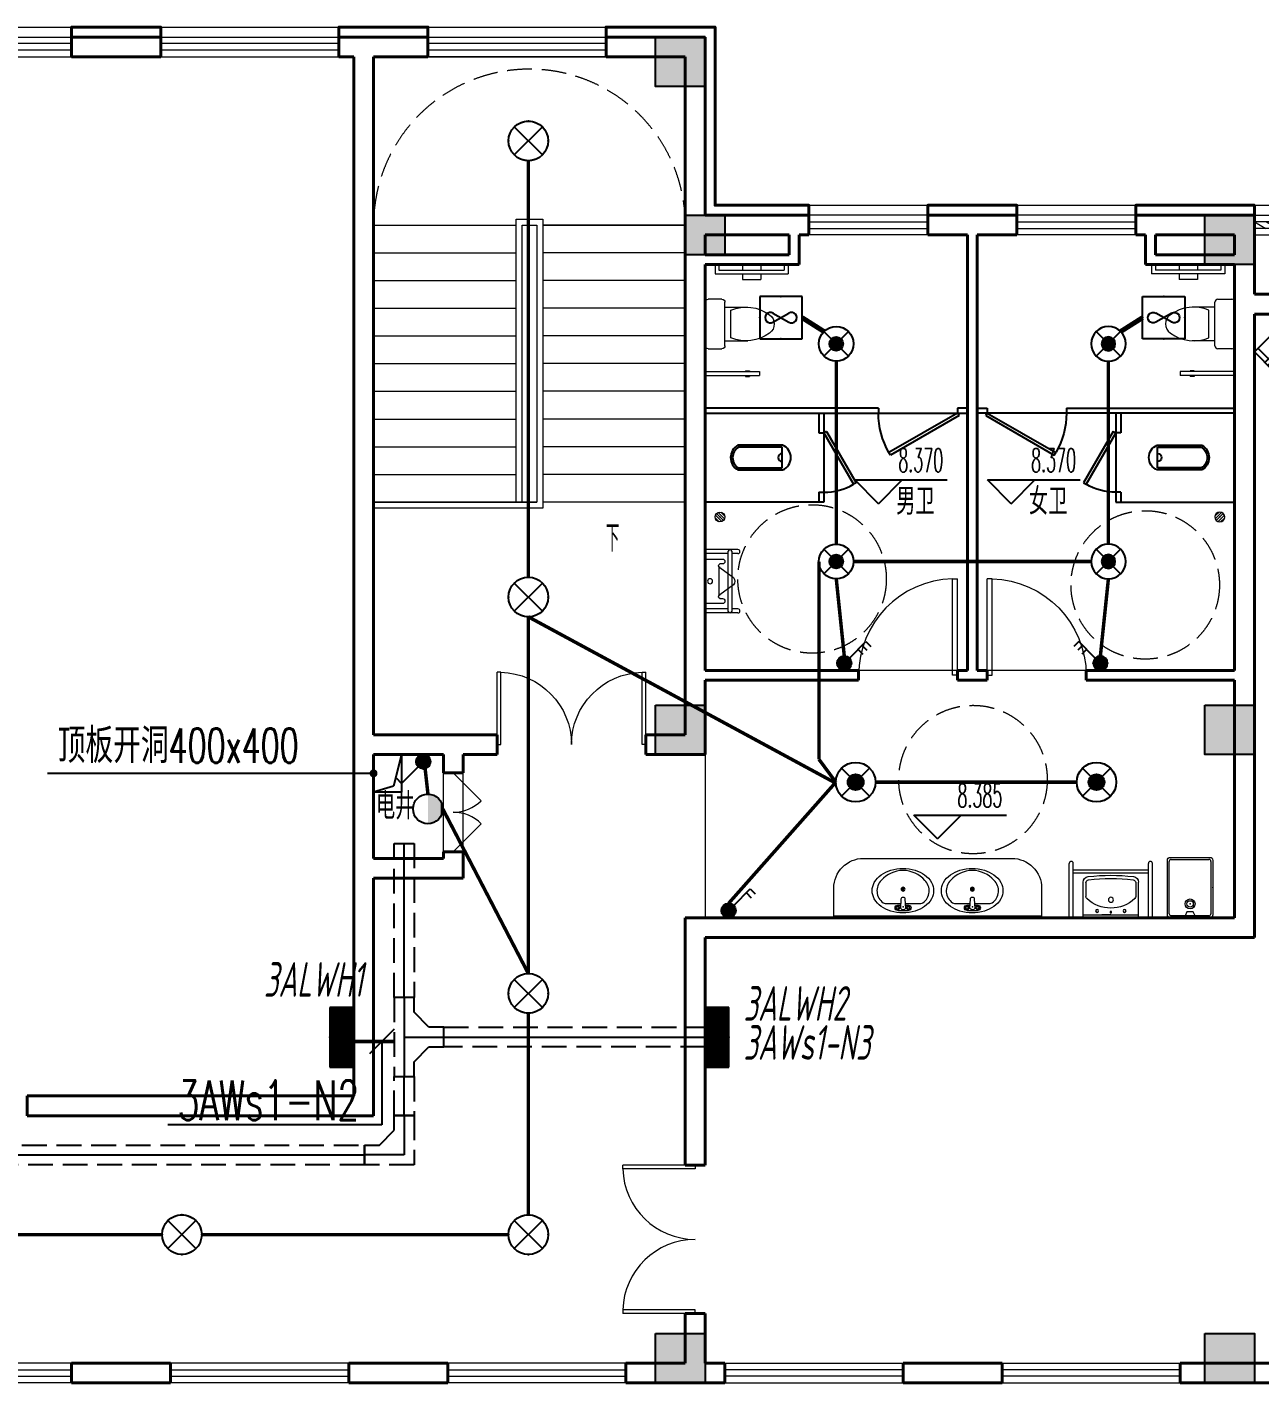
# Model space of a CAD drawing. Extents: x 491024 to 1725648, y 860327 to 1705161.
# Drawn here: x 681681 to 694136, y 1018656 to 1032356 of the extents above; entities that cross this region are included whole.
import ezdxf
from ezdxf.enums import TextEntityAlignment as Align

# ---------------------------------------------------------------- set-up
doc = ezdxf.new("R2010")
doc.units = 0
doc.header["$LTSCALE"] = 1000
doc.header["$MEASUREMENT"] = 0
doc.linetypes.add('__DASH', pattern=[0.35, 0.25, -0.1])
doc.linetypes.add('DASH', pattern=[0.35, 0.25, -0.1])
for name, color, linetype in [('A-AC', 8, 'Continuous'), ('CABLETRAY_DOTE', 5, 'Continuous'), ('CABLETRAY_FIRE', 1, 'DASH'), ('DIM-照明', 3, 'Continuous'), ('DIM_ELEV', 8, 'Continuous'), ('DIM_SYMB', 8, 'Continuous'), ('EQUIP-动力', 3, 'Continuous'), ('EQUIP-照明', 3, 'Continuous'), ('EQUIP-箱柜', 3, 'Continuous'), ('PUB_TEXT', 8, 'Continuous'), ('S-COLU-HATCH', 8, 'Continuous'), ('S-COLU-LINE1', 8, 'Continuous'), ('TEL_TEXT', 7, 'Continuous'), ('WIRE-照明', 2, 'Continuous'), ('洁具', 8, 'Continuous')]:
    doc.layers.add(name, color=color, linetype=linetype)
for name, color, linetype, lineweight in [('LVTRY', 8, 'Continuous', 13), ('STAIR', 8, 'Continuous', 18), ('WALL', 8, 'Continuous', 40), ('WINDOW', 8, 'Continuous', 15), ('平面-看线', 8, 'Continuous', 15)]:
    doc.layers.add(name, color=color, linetype=linetype, lineweight=lineweight)
doc.styles.add('_TCH_DIM', font='SIMPLEX.shx', dxfattribs={"width": 0.7, "bigfont": 'GBCBIG.shx'})
doc.styles.add('_TCH_LABEL', font='simhei.ttf')
doc.styles.add('_TEL_DIM', font='SIMPLEX', dxfattribs={"width": 0.8, "height": 3.5, "bigfont": 'HZTXT'})
doc.styles.add('DIM_FONT', font='SIMPLEX.shx', dxfattribs={"width": 0.56})
doc.styles.add('HZTXT', font='gbeitc.shx', dxfattribs={"width": 0.8, "height": 400, "bigfont": 'hztxt.shx'})
doc.styles.get("Standard").update_dxf_attribs({"font": 'gbenor.shx', "bigfont": 'gbcbig.shx'})

# ---------------------------------------------------------------- blocks, each defined once
blk = doc.blocks.new('$lvtry$00000171')
for p, q in [((-74, 11), (-11, 74)), ((-70, -27), (27, 70)), ((-53, -53), (53, 53)), ((-27, -70), (70, 27)), ((11, -74), (74, -11))]:
    blk.add_line(p, q)
blk.add_circle((0, 0), 75)
blk.add_point((0, 0))
blk = doc.blocks.new('A$C752800CC')
at = {"layer": 'LVTRY'}
for p, q in [((380, 0), (820, 0)), ((1082, 0), (1082, -549)), ((1122, 0), (1122, -549)), ((0, -100), (95, -100)), ((95, -100), (95, -840)), ((350, -170), (350, -30)), ((850, -30), (850, -170)), ((0, -140), (55, -140)), ((55, -140), (55, -800)), ((820, -200), (380, -200)), ((430, -200), (430, -430)), ((740, -260), (460, -260)), ((770, -200), (770, -430)), ((0, -377), (55, -377)), ((95, -377), (150, -377)), ((150, -377), (150, -562)), ((1072, -409), (1082, -409)), ((1072, -409), (1072, -449)), ((1122, -409), (1132, -409)), ((1132, -409), (1132, -449)), ((1072, -449), (1082, -449)), ((1122, -449), (1132, -449)), ((0, -562), (55, -562)), ((95, -562), (150, -562)), ((1082, -549), (1122, -549)), ((0, -800), (55, -800)), ((0, -840), (95, -840))]:
    blk.add_line(p, q, dxfattribs=at)
for centre, radius, start, end in [((380, -30), 30, 90, 180), ((820, -30), 30, 0, 90), ((380, -170), 30, 180, 270), ((827, -412), 398, 157.4505, 216.6381), ((373, -412), 398, 323.3619, 22.5495), ((820, -170), 30, 270, 0), ((600, -589), 110, 213.4509, 326.5491)]:
    blk.add_arc(centre, radius, start, end, dxfattribs=at)
at = {"layer": 'LVTRY', "style": 'DIM_FONT', "text_generation_flag": 4, "width": 0.8, "flags": 9}
for tag in ['YSIZE', 'XSIZE']:
    blk.add_attdef(tag, (600, 0), '', height=0.5, rotation=180, dxfattribs=at)
blk = doc.blocks.new('BFBFGBVDVD')
at = {"layer": '洁具', "color": 1}
for p, q in [((1180497, 1092194), (1180597, 1092194)), ((1180597, 1092194), (1180597, 1092144)), ((1181397, 1092194), (1181397, 1092144)), ((1181397, 1092194), (1183147, 1092194)), ((1183147, 1092144), (1180497, 1092144)), ((1180582, 1092118), (1180597, 1092144)), ((1180582, 1092118), (1181275, 1091718)), ((1180597, 1092144), (1181290, 1091744)), ((1181275, 1091718), (1181290, 1091744))]:
    blk.add_line(p, q, dxfattribs=at)
blk.add_arc((1180597, 1092144), 800, 330, 0, dxfattribs=at)
at = {"ltscale": 0.5, "rotation": 270}
blk.add_blockref('A$C752800CC', (1183147, 1093644), dxfattribs=at)
blk = doc.blocks.new('cssd')
at = {"layer": '洁具', "color": 1}
for p, q in [((8184438, -430268), (8184958, -429968)), ((8184453, -430294), (8184973, -429994)), ((8184958, -429968), (8184973, -429994)), ((8184253, -431494), (8184253, -430294)), ((8184253, -430294), (8185153, -430294)), ((8184438, -430268), (8184453, -430294)), ((8184453, -430344), (8184453, -430294)), ((8185053, -430344), (8185053, -430294)), ((8185153, -430294), (8185153, -431494)), ((8184253, -430344), (8184453, -430344)), ((8185053, -430344), (8185153, -430344)), ((8184578, -430710), (8184578, -431162)), ((8184808, -430715), (8184598, -430715)), ((8184598, -430715), (8184598, -431156)), ((8184808, -431156), (8184808, -430715)), ((8184828, -431162), (8184828, -430710)), ((8184253, -431494), (8185153, -431494))]:
    blk.add_line(p, q, dxfattribs=at)
for centre, radius, start, end in [((8184453, -430294), 600, 0, 30), ((8184703, -430762), 135, 22.3551, 157.6449), ((8184703, -430715), 40, 180, 0), ((8184703, -431094), 142, 208.5105, 331.4895), ((8184703, -431094), 122, 210.8078, 329.1922)]:
    blk.add_arc(centre, radius, start, end, dxfattribs=at)
blk = doc.blocks.new('FGFGFNBFNB')
at = {"layer": '洁具', "color": 1}
for p, q in [((1179497, 1092194), (1177797, 1092194)), ((1179497, 1092194), (1179497, 1092144)), ((1180297, 1092194), (1180297, 1092144)), ((1180397, 1092194), (1180297, 1092194)), ((1177797, 1092144), (1180397, 1092144)), ((1180297, 1092144), (1179604, 1091744)), ((1180312, 1092118), (1179619, 1091718)), ((1180312, 1092118), (1180297, 1092144)), ((1179619, 1091718), (1179604, 1091744))]:
    blk.add_line(p, q, dxfattribs=at)
blk.add_arc((1180297, 1092144), 800, 180, 210, dxfattribs=at)
at = {"ltscale": 0.5, "xscale": -1, "rotation": 90}
blk.add_blockref('A$C752800CC', (1177797, 1093644), dxfattribs=at)
blk = doc.blocks.new('小便斗_01')
for p, q in [((175, 225), (0, 225)), ((0, 225), (0, -225)), ((137.5, -150), (137.5, 150)), ((150, 175), (175, 175)), ((287.5, 37.5), (150, 137.5)), ((150, -137.5), (287.5, -37.5)), ((0, -225), (175, -225)), ((175, -175), (150, -175))]:
    blk.add_line(p, q)
blk.add_circle((50, 0), 25)
for centre, radius, start, end in [((156.25, 156.25), 19.76, 108.434949, 251.565051), ((175, 200), 25, 270, 90), ((237.5, 0), 62.5, 323.130102, 36.869898), ((156.25, -156.25), 19.76, 108.434949, 251.565051), ((175, -200), 25, 270, 90)]:
    blk.add_arc(centre, radius, start, end)
blk = doc.blocks.new('A$C58953B22')
at = {"layer": 'LVTRY'}
for p, q in [((-332, 320, 0), (0, 320)), ((-332, 280, 0), (-269, 280, 0)), ((-269, -305, 0), (-269, 305, 0)), ((-234, 305, 0), (-234, -305, 0)), ((-234, 280, 0), (0, 280)), ((-332, -280, 0), (-269, -280, 0)), ((-332, -320, 0), (0, -320)), ((-234, -280, 0), (0, -280))]:
    blk.add_line(p, q, dxfattribs=at)
for centre, radius, start, end in [((-332, 300, 0), 20, 89.9994, 269.9994), ((-252, 302, 0), 17.7, 8.7974, 171.2026), ((-332, -300, 0), 20, 89.9994, 269.9994), ((-252, -302, 0), 17.7, 188.7974, 351.2026)]:
    blk.add_arc(centre, radius, start, end, dxfattribs=at)
at = {"layer": 'LVTRY', "xscale": -1}
blk.add_blockref('小便斗_01', (0, 0), dxfattribs=at)
blk = doc.blocks.new('_LV1')
for p, q in [((-280, 0), (280, 0)), ((-280, 0), (-280, -361)), ((280, 0), (280, -361)), ((-280, -29), (280, -29)), ((0, -29), (-90, -29)), ((-90, -29), (90, -29)), ((-251, -356), (-251, -214)), ((251, -356), (251, -215))]:
    blk.add_line(p, q)
for centre, radius in [((-139, -69), 15), ((0, -57), 8), ((139, -69), 15), ((1, -182), 24.9)]:
    blk.add_circle(centre, radius)
for centre, radius, start, end in [((0, -452), 354, 46.7581, 133.1543), ((-223, -214), 28, 133.1543, 180), ((223, -215), 28, 0, 46.7581), ((-224, -361), 56, 180, 263.481), ((-223, -356), 28, 180, 263.4984), ((0, 1600), 1997, 263.4984, 276.5122), ((223, -356), 28, 276.5122, 0), ((224, -361), 56, 276.519, 0), ((0, 1600), 2029, 263.481, 276.519)]:
    blk.add_arc(centre, radius, start, end)
blk = doc.blocks.new('A$C549C535F')
at = {"layer": 'LVTRY'}
for p, q in [((0, 0), (-550, 0)), ((0, -40), (-550, -40)), ((-485, -800), (-485, -40)), ((-455, -800), (-455, -40)), ((0, -800), (-550, -800)), ((0, -840), (-550, -840))]:
    blk.add_line(p, q, dxfattribs=at)
for centre in [(-550, -20), (-550, -820)]:
    blk.add_arc(centre, 20, 89.9994, 269.9994, dxfattribs=at)
at = {"layer": 'LVTRY', "extrusion": (0, 0, -1), "zscale": -1, "rotation": 90}
blk.add_blockref('_LV1', (0, -420), dxfattribs=at)
blk = doc.blocks.new('QER5Y5WE3')
for p, q in [((236, 408), (404, 419)), ((399, 251), (404, 419)), ((-194, 188), (-1, 388)), ((72, 389), (-156, 153)), ((292, -73), (-90, 296)), ((321, -43), (-61, 326)), ((360, -17), (-29, 359)), ((389, 14), (0, 389)), ((72, 389), (387, 86)), ((326, 383), (236, 408)), ((326, 383), (253, 308)), ((297, 307), (253, 308)), ((299, 264), (297, 307)), ((372, 340), (299, 264)), ((399, 251), (372, 340)), ((194, -188), (-194, 188)), ((387, 86), (159, -151)), ((388, 13), (194, -188))]:
    blk.add_line(p, q)
for centre, start, end in [((36, 352), 46.0154, 136.0154), ((351, 49), 316.0154, 46.0154)]:
    blk.add_arc(centre, 51.3, start, end)
blk = doc.blocks.new('rewerwer')
at = {"layer": 'S-COLU-HATCH'}
h = blk.add_hatch(color=256, dxfattribs=at)
h.dxf.hatch_style = 1
h.paths.add_polyline_path([(1326788, 1151056), (1327288, 1151056), (1327288, 1150556), (1326788, 1150556)])
h = blk.add_hatch(color=256, dxfattribs=at)
h.dxf.hatch_style = 1
h.paths.add_polyline_path([(1327088, 1149256), (1327488, 1149256), (1327488, 1148856), (1327088, 1148856)])
h = blk.add_hatch(color=256, dxfattribs=at)
h.dxf.hatch_style = 1
h.paths.add_polyline_path([(1332338, 1149256), (1332838, 1149256), (1332838, 1148756), (1332338, 1148756)])
h = blk.add_hatch(color=256, dxfattribs=at)
h.dxf.hatch_style = 1
h.paths.add_polyline_path([(1326788, 1144306), (1327288, 1144306), (1327288, 1143806), (1326788, 1143806)])
h = blk.add_hatch(color=256, dxfattribs=at)
h.dxf.hatch_style = 1
h.paths.add_polyline_path([(1326788, 1144306), (1327288, 1144306), (1327288, 1143806), (1326788, 1143806)])
h = blk.add_hatch(color=256, dxfattribs=at)
h.dxf.hatch_style = 1
h.paths.add_polyline_path([(1332338, 1144306), (1332838, 1144306), (1332838, 1143806), (1332338, 1143806)])
h = blk.add_hatch(color=256, dxfattribs=at)
h.dxf.hatch_style = 1
h.paths.add_polyline_path([(1326788, 1137956), (1327288, 1137956), (1327288, 1137456), (1326788, 1137456)])
h = blk.add_hatch(color=256, dxfattribs=at)
h.dxf.hatch_style = 1
h.paths.add_polyline_path([(1332338, 1137956), (1332838, 1137956), (1332838, 1137456), (1332338, 1137456)])
at = {"layer": 'S-COLU-LINE1'}
for points in [[(1326788, 1151056), (1327288, 1151056), (1327288, 1150556), (1326788, 1150556)], [(1327088, 1149256), (1327488, 1149256), (1327488, 1148856), (1327088, 1148856)], [(1332338, 1149256), (1332838, 1149256), (1332838, 1148756), (1332338, 1148756)], [(1326788, 1144306), (1327288, 1144306), (1327288, 1143806), (1326788, 1143806)], [(1326788, 1144306), (1327288, 1144306), (1327288, 1143806), (1326788, 1143806)], [(1332338, 1144306), (1332838, 1144306), (1332838, 1143806), (1332338, 1143806)], [(1326788, 1137956), (1327288, 1137956), (1327288, 1137456), (1326788, 1137456)], [(1332338, 1137956), (1332838, 1137956), (1332838, 1137456), (1332338, 1137456)]]:
    blk.add_lwpolyline(points, close=True, dxfattribs=at)
blk = doc.blocks.new('$DorLib2D$00000116')
at = {"color": 0}
for p, q in [((-0.5, 0), (-0.146, 0.354)), ((0.5, 0), (0.146, 0.354))]:
    blk.add_line(p, q, dxfattribs=at)
for centre, start, end in [((-0.5, 0), 0, 45), ((0.5, 0), 135, 180)]:
    blk.add_arc(centre, 0.5, start, end, dxfattribs=at)
blk = doc.blocks.new('$DorLib2D$00000002')
for p, q in [((-0.5, 0), (-0.5, 0.4875)), ((-0.475, 0.4875), (-0.5, 0.4875)), ((-0.475, 0), (-0.475, 0.4875)), ((0.475, 0), (0.475, 0.4875)), ((0.475, 0.4875), (0.5, 0.4875)), ((0.5, 0), (0.5, 0.4875)), ((-0.5, 0), (-0.475, 0)), ((0.5, 0), (0.475, 0))]:
    blk.add_line(p, q)
at = {"lineweight": 13}
for centre, start, end in [((-0.4875, 0), 0, 88.53072), ((0.4875, 0), 91.46928, 180)]:
    blk.add_arc(centre, 0.4875, start, end, dxfattribs=at)
blk = doc.blocks.new('$WINLIB2D$00000001')
at = {"color": 0}
for points in [[(-0.5, 0.5), (-0.5, -0.5)], [(-0.5, 0.5), (0.5, 0.5)], [(0.5, -0.5), (0.5, 0.5)], [(0.5, 0.1667), (-0.5, 0.1667)], [(0.5, -0.1667), (-0.5, -0.1667)], [(-0.5, -0.5), (0.5, -0.5)]]:
    blk.add_lwpolyline(points, dxfattribs=at)
blk = doc.blocks.new('$DorLib2D$00000001')
for p, q in [((0.45, 0.975), (0.5, 0.975)), ((0.45, 0), (0.45, 0.975)), ((0.5, 0), (0.5, 0.975)), ((0.5, 0), (0.45, 0))]:
    blk.add_line(p, q)
at = {"lineweight": 13}
blk.add_arc((0.475, 0), 0.975, 91.4693, 180, dxfattribs=at)
blk = doc.blocks.new('$WINLIB2D$00000039')
at = {"color": 0}
for points in [[(-0.5, 0.5), (-0.5, -0.5)], [(0.5, 0.5), (-0.5, 0.5)], [(0.5, -0.5), (0.5, 0.5)], [(-0.5, 0.1667), (0.5, 0.1667)], [(-0.3839, -0.1667), (-0.448, 0.1667)], [(-0.3159, -0.1667), (-0.38, 0.1667)], [(-0.2479, -0.1667), (-0.312, 0.1667)], [(-0.1799, -0.1667), (-0.244, 0.1667)], [(-0.1119, -0.1667), (-0.176, 0.1667)], [(-0.0439, -0.1667), (-0.108, 0.1667)], [(0.0241, -0.1667), (-0.04, 0.1667)], [(0.0921, -0.1667), (0.028, 0.1667)], [(0.16, -0.1667), (0.0959, 0.1667)], [(0.228, -0.1667), (0.1639, 0.1667)], [(0.296, -0.1667), (0.2319, 0.1667)], [(0.364, -0.1667), (0.2999, 0.1667)], [(0.432, -0.1667), (0.3679, 0.1667)], [(0.5, -0.1667), (0.4359, 0.1667)], [(-0.4519, -0.1667), (-0.5, 0.0836)], [(-0.5, -0.1667), (0.5, -0.1667)], [(0.5, -0.5), (-0.5, -0.5)]]:
    blk.add_lwpolyline(points, dxfattribs=at)
blk = doc.blocks.new('$lvtry$00000187')
at = {"color": 0}
for p, q in [((-285, -420, 0), (-285, -40, 0)), ((-265, -20, 0), (265, -20, 0)), ((285, -40, 0), (285, -420, 0)), ((285, -180, 0), (245, -198, 0)), ((245, -198, 0), (245, -263, 0)), ((245, -263, 0), (285, -280, 0)), ((265, -440, 0), (-265, -440, 0))]:
    blk.add_line(p, q, dxfattribs=at)
at = {"color": 0, "elevation": 0}
blk.add_lwpolyline([(305, -430, -0.414214), (275, -460), (-275, -460, -0.414214), (-305, -430), (-305, -30, -0.414214), (-275, 0), (275, 0, -0.414214), (305, -30)], format="xyb", close=True, dxfattribs=at)
at = {"color": 0}
for radius in [50, 32.5]:
    blk.add_circle((165, -230, 0), radius, dxfattribs=at)
for centre, start, end in [((-265, -40, 0), 90, 180), ((265, -40, 0), 0, 90), ((-265, -420, 0), 180, 270), ((265, -420, 0), 270, 0)]:
    blk.add_arc(centre, 20, start, end, dxfattribs=at)
for p in [(0, 0, 0), (165, -230, 0)]:
    blk.add_point(p, dxfattribs=at)
blk = doc.blocks.new('$lvtry$00000196')
at = {"color": 0}
for points in [[(219, -385, 0.106486), (289, -308, 0.130324), (310, -225, 0.130324), (289, -143, 0.106486), (219, -66, 0.084172), (123, -18, 0.073176), (0, 0, 0.073176), (-123, -18, 0.084172), (-219, -66, 0.106486), (-289, -143, 0.130324), (-310, -225, 0.130324), (-289, -308, 0.106486), (-219, -385, 0.084172), (-123, -433, 0.073176), (0, -451, 0.073176), (123, -433, 0.084172)], [(-22, -44), (-17, -142, 1), (21, -142), (26, -44, 0.493794)]]:
    blk.add_lwpolyline(points, format="xyb", close=True, dxfattribs=at)
for points in [[(-218, -329, -0.467303), (-199, -103, -0.154885), (-179, -96), (-17, -96, -0.154885)], [(21, -96), (183, -96, -0.154885), (203, -103, -0.467303), (222, -329, -0.210278), (2, -430, -0.210278), (-218, -329, -0.467303)]]:
    blk.add_lwpolyline(points, format="xyb", dxfattribs=at)
for points in [[(-52, -25), (56, -25)], [(-52, -78), (-20, -78)], [(24, -78), (56, -78)]]:
    blk.add_lwpolyline(points, dxfattribs=at)
for centre, radius in [((-52, -52), 19.4), ((-52, -52), 12.6), ((56, -52), 19.4), ((56, -52), 12.6), ((2, -241), 19.7), ((2, -241), 14.7)]:
    blk.add_circle(centre, radius, dxfattribs=at)
for centre, start, end in [((-52, -52), 90, 270), ((56, -52), 270, 90)]:
    blk.add_arc(centre, 26.5, start, end, dxfattribs=at)
for p in [(2, -62), (2, -241)]:
    blk.add_point(p, dxfattribs=at)
blk = doc.blocks.new('ASDFASDFAHHH')
at = {"layer": 'DIM_ELEV', "color": 8}
for p, q in [((1329039, 991923.4), (1328799, 992163.4)), ((1328799, 992163.4), (1329734.3, 992163.4)), ((1329039, 991923.4), (1329279, 992163.4)), ((1330380.3, 991923.4), (1330140.3, 992163.4)), ((1330140.3, 992163.4), (1331075.6, 992163.4)), ((1330380.3, 991923.4), (1330620.3, 992163.4)), ((1329636, 988535.9), (1329396, 988775.9)), ((1329396, 988775.9), (1330331.3, 988775.9)), ((1329636, 988535.9), (1329876, 988775.9))]:
    blk.add_line(p, q, dxfattribs=at)
at = {"layer": 'DIM_SYMB', "color": 8}
blk.add_lwpolyline([(1326337.7, 991799.4, 0, 0, 0), (1326337.7, 995589.4, 0, 0, 0), (1324687.7, 995589.4, 0, 0, 0), (1324687.7, 992319.4, 64, 0, 0), (1324687.7, 992079.4, 0, 0, 0)], format="xyseb", dxfattribs=at)
at = {"layer": 'LVTRY', "color": 8}
blk.add_lwpolyline([(1330687.7, 987739.4), (1328587.7, 987739.4), (1328587.7, 988039.4, -0.4142136), (1328887.7, 988339.4), (1330387.7, 988339.4, -0.4142136), (1330687.7, 988039.4)], format="xyb", close=True, dxfattribs=at)
blk.add_lwpolyline([(1330687.7, 987739.4), (1328587.7, 987739.4), (1328587.7, 987759.4), (1330687.7, 987759.4)], close=True, dxfattribs=at)
at = {"layer": 'STAIR', "color": 8}
for p, q in [((1327087.7, 996439.4), (1323937.7, 996439.4)), ((1323937.7, 996439.4), (1323937.7, 994739.4)), ((1327087.7, 994739.4), (1327087.7, 996439.4)), ((1325377.7, 991939.4), (1325377.7, 994799.4)), ((1325377.7, 994799.4), (1325647.7, 994799.4)), ((1325647.7, 994799.4), (1325647.7, 991879.4)), ((1323937.7, 991939.4), (1323937.7, 994739.4)), ((1323937.7, 994739.4), (1325377.7, 994739.4)), ((1323937.7, 994739.4), (1325377.7, 994739.4)), ((1325437.7, 991939.4), (1325437.7, 994739.4)), ((1325437.7, 991939.4), (1325437.7, 994739.4)), ((1325437.7, 994739.4), (1325587.7, 994739.4)), ((1325437.7, 994739.4), (1325587.7, 994739.4)), ((1325587.7, 994739.4), (1325587.7, 991939.4)), ((1325587.7, 994739.4), (1325587.7, 991939.4)), ((1327087.7, 994739.4), (1325647.7, 994739.4)), ((1325647.7, 994739.4), (1327087.7, 994739.4)), ((1327087.7, 994739.4), (1327087.7, 991939.4)), ((1323937.7, 994459.4), (1325377.7, 994459.4)), ((1327087.7, 994459.4), (1325647.7, 994459.4)), ((1323937.7, 994179.4), (1325377.7, 994179.4)), ((1327087.7, 994179.4), (1325647.7, 994179.4)), ((1323937.7, 993899.4), (1325377.7, 993899.4)), ((1327087.7, 993899.4), (1325647.7, 993899.4)), ((1323937.7, 993619.4), (1325377.7, 993619.4)), ((1327087.7, 993619.4), (1325647.7, 993619.4)), ((1323937.7, 993339.4), (1325377.7, 993339.4)), ((1327087.7, 993339.4), (1325647.7, 993339.4)), ((1323937.7, 993059.4), (1325377.7, 993059.4)), ((1327087.7, 993059.4), (1325647.7, 993059.4)), ((1323937.7, 992779.4), (1325377.7, 992779.4)), ((1327087.7, 992779.4), (1325647.7, 992779.4)), ((1323937.7, 992499.4), (1325377.7, 992499.4)), ((1327087.7, 992499.4), (1325647.7, 992499.4)), ((1323937.7, 992219.4), (1325377.7, 992219.4)), ((1327087.7, 992219.4), (1325647.7, 992219.4)), ((1323937.7, 991939.4), (1325377.7, 991939.4)), ((1325587.7, 991939.4), (1323937.7, 991939.4)), ((1323937.7, 991879.4), (1323937.7, 991939.4)), ((1325377.7, 991939.4), (1325437.7, 991939.4)), ((1325377.7, 991939.4), (1325437.7, 991939.4)), ((1325437.7, 991939.4), (1325587.7, 991939.4)), ((1327087.7, 991939.4), (1325647.7, 991939.4)), ((1325647.7, 991879.4), (1323937.7, 991879.4))]:
    blk.add_line(p, q, dxfattribs=at)
at = {"layer": 'STAIR', "color": 8, "linetype": '__DASH'}
for centre in [(1328368.4, 991163.2), (1331734.4, 991103), (1329994.4, 989136.1)]:
    blk.add_circle(centre, 750, dxfattribs=at)
blk.add_arc((1325512.7, 994739.4), 1575, 359.99563, 180.00066, dxfattribs=at)
at = {"layer": 'WALL', "color": 8}
for p, q in [((1321787.7, 996639.4), (1320887.7, 996639.4)), ((1320887.7, 996639.4), (1320887.7, 996439.4)), ((1321787.7, 996439.4), (1321787.7, 996639.4)), ((1323837.7, 996639.4), (1323587.7, 996639.4)), ((1323587.7, 996639.4), (1323587.7, 996439.4)), ((1324487.7, 996639.4), (1323837.7, 996639.4)), ((1324487.7, 996439.4), (1324487.7, 996639.4)), ((1327287.7, 996639.4), (1326287.7, 996639.4)), ((1326287.7, 996639.4), (1326287.7, 996439.4)), ((1327287.7, 996639.4), (1327287.7, 994839.4)), ((1320887.7, 996439.4), (1321787.7, 996439.4)), ((1323587.7, 996439.4), (1323737.7, 996439.4)), ((1323737.7, 996439.4), (1323737.7, 989489.4)), ((1323937.7, 996439.4), (1323937.7, 989589.4)), ((1323937.7, 996439.4), (1324487.7, 996439.4)), ((1326287.7, 996439.4), (1327087.7, 996439.4)), ((1327087.7, 996439.4), (1327087.7, 994739.4)), ((1328137.2, 994839.4), (1327287.7, 994839.4)), ((1328337.2, 994839.4), (1328137.2, 994839.4)), ((1328337.2, 994639.4), (1328337.2, 994839.4)), ((1330037.7, 994839.4), (1329537.2, 994839.4)), ((1329537.2, 994839.4), (1329537.2, 994639.4)), ((1330437.7, 994839.4), (1330037.7, 994839.4)), ((1330437.7, 994639.4), (1330437.7, 994839.4)), ((1331838.1, 994839.4), (1331637.7, 994839.4)), ((1331637.7, 994839.4), (1331637.7, 994639.4)), ((1332737.7, 994839.4), (1331838.1, 994839.4)), ((1332837.7, 994839.4), (1332737.7, 994839.4)), ((1332837.7, 994639.4), (1332837.7, 994839.4)), ((1327087.7, 994739.4), (1327087.7, 994439.4)), ((1327287.7, 994639.4), (1327287.7, 994439.4)), ((1328137.2, 994639.4), (1327287.7, 994639.4)), ((1328137.2, 994639.4), (1328137.2, 994439.4)), ((1328237.2, 994639.4), (1328337.2, 994639.4)), ((1328237.2, 994639.4), (1328237.2, 994339.4)), ((1329537.2, 994639.4), (1329937.7, 994639.4)), ((1329937.7, 990239.4), (1329937.7, 994639.4)), ((1330037.7, 990239.4), (1330037.7, 994639.4)), ((1330037.7, 994639.4), (1330437.7, 994639.4)), ((1331637.7, 994639.4), (1331738.1, 994639.4)), ((1331738.1, 994639.4), (1331738.1, 994339.4)), ((1331838.1, 994639.4), (1331838.1, 994439.4)), ((1332637.7, 994639.4), (1331838.1, 994639.4)), ((1332637.7, 994439.4), (1332637.7, 994639.4)), ((1332837.7, 994439.4), (1332837.7, 994639.4)), ((1327087.7, 994439.4), (1327087.7, 990239.4)), ((1328137.2, 994439.4), (1327287.7, 994439.4)), ((1331838.1, 994439.4), (1332637.7, 994439.4)), ((1332837.7, 994039.4), (1332837.7, 994439.4)), ((1327287.7, 994339.4), (1327287.7, 990239.4)), ((1328237.2, 994339.4), (1327287.7, 994339.4)), ((1331738.1, 994339.4), (1332637.7, 994339.4)), ((1332637.7, 993939.4), (1332637.7, 994339.4)), ((1332637.7, 990239.4), (1332637.7, 993939.4)), ((1332837.7, 994039.4), (1334637.7, 994039.4)), ((1332837.7, 990239.4), (1332837.7, 993839.4)), ((1332837.7, 993839.4), (1334837.7, 993839.4)), ((1327087.7, 990239.4), (1327087.7, 989589.4)), ((1328837.7, 990239.4), (1327287.7, 990239.4)), ((1328837.7, 990139.4), (1328837.7, 990239.4)), ((1329937.7, 990239.4), (1329837.7, 990239.4)), ((1329837.7, 990239.4), (1329837.7, 990139.4)), ((1330137.7, 990239.4), (1330037.7, 990239.4)), ((1330137.7, 990139.4), (1330137.7, 990239.4)), ((1332637.7, 990239.4), (1331137.7, 990239.4)), ((1331137.7, 990239.4), (1331137.7, 990139.4)), ((1332837.7, 987539.4), (1332837.7, 990239.4)), ((1327287.7, 990139.4), (1328837.7, 990139.4)), ((1327287.7, 990139.4), (1327287.7, 989489.4)), ((1329837.7, 990139.4), (1330037.7, 990139.4)), ((1330037.7, 990139.4), (1330137.7, 990139.4)), ((1331137.7, 990139.4), (1332637.7, 990139.4)), ((1332637.7, 987739.4), (1332637.7, 990139.4)), ((1323937.7, 989589.4), (1324743.5, 989589.4)), ((1325187.7, 989589.4), (1324743.5, 989589.4)), ((1325187.7, 989389.4), (1325187.7, 989589.4)), ((1327087.7, 989589.4), (1326687.7, 989589.4)), ((1326687.7, 989589.4), (1326687.7, 989389.4)), ((1323737.7, 989489.4), (1323737.7, 988239.4)), ((1327287.7, 989389.4), (1327287.7, 989489.4)), ((1323937.7, 989389.4), (1324643.5, 989389.4)), ((1323937.7, 989389.4), (1323937.7, 988339.4)), ((1324643.5, 989389.4), (1324643.5, 989205.3)), ((1324843.5, 989389.4), (1325187.7, 989389.4)), ((1324843.5, 989205.3), (1324843.5, 989389.4)), ((1326687.7, 989389.4), (1327087.7, 989389.4)), ((1327087.7, 989389.4), (1327287.7, 989389.4)), ((1324643.5, 989205.3), (1324843.5, 989205.3)), ((1323937.7, 988339.4), (1324643.5, 988339.4)), ((1324843.5, 988405.3), (1324643.5, 988405.3)), ((1324643.5, 988405.3), (1324643.5, 988339.4)), ((1324843.5, 988139.4), (1324843.5, 988405.3)), ((1323737.7, 988239.4), (1323737.7, 985939.4)), ((1323937.7, 988139.4), (1324843.5, 988139.4)), ((1323937.7, 988139.4), (1323937.7, 985739.4)), ((1327287.7, 987739.4), (1327087.7, 987739.4)), ((1327087.7, 987739.4), (1327087.7, 987639.4)), ((1327087.7, 987639.4), (1327087.7, 985239.4)), ((1327287.7, 987739.4), (1332637.7, 987739.4)), ((1327287.7, 987539.4), (1332837.7, 987539.4)), ((1327287.7, 985239.4), (1327287.7, 987539.4)), ((1323737.7, 985939.4), (1320437.7, 985939.4)), ((1320437.7, 985939.4), (1320437.7, 985739.4)), ((1320437.7, 985739.4), (1323937.7, 985739.4)), ((1327087.7, 985239.4), (1327287.7, 985239.4)), ((1327287.7, 983739.4), (1327087.7, 983739.4)), ((1327087.7, 983739.4), (1327087.7, 983239.4)), ((1327287.7, 983239.4), (1327287.7, 983739.4)), ((1321887.7, 983239.4), (1320887.7, 983239.4)), ((1320887.7, 983239.4), (1320887.7, 983039.4)), ((1321887.7, 983039.4), (1321887.7, 983239.4)), ((1324687.7, 983239.4), (1323687.7, 983239.4)), ((1323687.7, 983239.4), (1323687.7, 983039.4)), ((1324687.7, 983039.4), (1324687.7, 983239.4)), ((1327087.7, 983239.4), (1326487.7, 983239.4)), ((1326487.7, 983239.4), (1326487.7, 983039.4)), ((1327487.7, 983239.4), (1327287.7, 983239.4)), ((1327487.7, 983039.4), (1327487.7, 983239.4)), ((1330287.7, 983239.4), (1329287.7, 983239.4)), ((1329287.7, 983239.4), (1329287.7, 983039.4)), ((1330287.7, 983039.4), (1330287.7, 983239.4)), ((1333087.7, 983239.4), (1332087.7, 983239.4)), ((1332087.7, 983239.4), (1332087.7, 983039.4)), ((1320887.7, 983039.4), (1321887.7, 983039.4)), ((1323687.7, 983039.4), (1324687.7, 983039.4)), ((1326487.7, 983039.4), (1327187.7, 983039.4)), ((1327187.7, 983039.4), (1327487.7, 983039.4)), ((1329287.7, 983039.4), (1330287.7, 983039.4)), ((1332087.7, 983039.4), (1333087.7, 983039.4))]:
    blk.add_line(p, q, dxfattribs=at)
for points in [[(1321787.7, 996639.4), (1321787.7, 996739.4), (1320887.7, 996739.4), (1320887.7, 996639.4)], [(1324487.7, 996639.4), (1324487.7, 996739.4), (1323587.7, 996739.4), (1323587.7, 996639.4)], [(1328337.2, 994839.4), (1328337.2, 994939.4), (1327387.7, 994939.4), (1327387.7, 996739.4), (1326287.7, 996739.4), (1326287.7, 996639.4)], [(1330437.7, 994839.4), (1330437.7, 994939.4), (1329537.2, 994939.4), (1329537.2, 994839.4)], [(1332837.7, 994839.4), (1332837.7, 994939.4), (1331637.7, 994939.4), (1331637.7, 994839.4)]]:
    blk.add_lwpolyline(points, dxfattribs=at)
at = {"layer": 'WINDOW', "color": 8}
for p, q in [((1329837.7, 990239.4), (1328837.7, 990239.4)), ((1331137.7, 990239.4), (1330137.7, 990239.4)), ((1327287.7, 989389.4), (1327287.7, 987739.4)), ((1324643.5, 988405.3), (1324643.5, 989205.3)), ((1324843.5, 988405.3), (1324843.5, 989205.3))]:
    blk.add_line(p, q, dxfattribs=at)
at = {"layer": 'WINDOW', "color": 8, "linetype": 'DASH'}
for p, q in [((1327287.7, 989389.4), (1327087.7, 989389.4)), ((1327087.7, 987739.4), (1327287.7, 987739.4))]:
    blk.add_line(p, q, dxfattribs=at)
at = {"layer": '平面-看线', "color": 8}
for points in [[(1319087.7, 996739.4), (1320887.7, 996739.4)], [(1321787.7, 996739.4), (1323587.7, 996739.4)], [(1324487.7, 996739.4), (1326287.7, 996739.4)], [(1328337.2, 994939.4), (1329537.2, 994939.4)], [(1330437.7, 994939.4), (1331637.7, 994939.4)], [(1332837.7, 994939.4), (1334637.7, 994939.4)]]:
    blk.add_lwpolyline(points, dxfattribs=at)
at = {"color": 8, "xscale": -1}
for name in ['BFBFGBVDVD', 'FGFGFNBFNB']:
    blk.add_blockref(name, (2510434.8, -99304.2), dxfattribs=at)
at = {"color": 8}
for name, p, rotation in [('A$C58953B22', (1327287.7, 991139.7), 180), ('A$C549C535F', (1331806.8, 987739.4), 270)]:
    blk.add_blockref(name, p, dxfattribs=dict(at, rotation=rotation))
at = {"layer": 'A-AC', "color": 8, "linetype": 'ByBlock', "rotation": 268.9846063388433}
blk.add_blockref('QER5Y5WE3', (1333028.6, 993648.5), dxfattribs=at)
at = {"layer": 'LVTRY', "color": 8, "yscale": 0.6666666667107826}
for p, xscale, rotation in [((1327437.7, 991789.4), 0.6666666667107826, 90.00001121114227), ((1332487.7, 991789.4), -0.6666666667107826, 269.9999887627829)]:
    blk.add_blockref('$lvtry$00000171', p, dxfattribs=dict(at, xscale=xscale, rotation=rotation))
at = {"layer": 'LVTRY', "color": 8, "rotation": 269.9999999966305}
blk.add_blockref('$lvtry$00000187', (1332417.7, 988044.4), dxfattribs=at)
at = {"layer": 'LVTRY', "color": 8, "yscale": -1, "rotation": 359.9999999966305}
for p in [(1329285.8, 987787.8), (1329985.8, 987787.8)]:
    blk.add_blockref('$lvtry$00000196', p, dxfattribs=at)
at = {"layer": 'S-COLU-LINE1', "color": 8}
blk.add_blockref('rewerwer', (0, -154416.7), dxfattribs=at)
at = {"layer": 'WINDOW', "color": 8}
for name, p, xscale, yscale, zscale, rotation in [('$WINLIB2D$00000001', (1319987.7, 996539.4), 1800, -200, 1800, 359.9999999999869), ('$WINLIB2D$00000001', (1322687.7, 996539.4), 1800, -200, 1800, 359.9999999999869), ('$WINLIB2D$00000001', (1325387.7, 996539.4), 1800, -200, 1800, 359.9999999999881), ('$WINLIB2D$00000001', (1328937.2, 994739.4), 1200, 200, 1200, 180.000000000014), ('$WINLIB2D$00000001', (1331037.7, 994739.4), 1200, 200, 1200, 180.0000000000074), ('$WINLIB2D$00000039', (1333737.7, 994739.4), 1800, 200, 1800, 180.00000000002), ('$DorLib2D$00000001', (1329337.7, 990189.4), -1000, -1000, -1000, 180.0000000000047), ('$DorLib2D$00000001', (1330637.7, 990189.4), 1000, -1000, 1000, 180.000000000005), ('$DorLib2D$00000002', (1325937.7, 989489.4), -1500, 1500, -1500, 3.274699234132773e-10), ('$DorLib2D$00000116', (1324743.5, 988805.3), -800, -800, -800, 89.99999999805766), ('$DorLib2D$00000002', (1327187.7, 984489.4), -1500, -1500, -1500, 270.0000000000563), ('$WINLIB2D$00000001', (1319987.7, 983139.4), 1800, -200, 1800, 179.9999999999983), ('$WINLIB2D$00000001', (1322787.7, 983139.4), 1800, -200, 1800, 179.9999999999983), ('$WINLIB2D$00000001', (1325587.7, 983139.4), 1800, -200, 1800, 179.9999999999983), ('$WINLIB2D$00000001', (1328387.7, 983139.4), -1800, -200, -1800, 179.9999999999972), ('$WINLIB2D$00000001', (1331187.7, 983139.4), -1800, -200, -1800, 179.9999999999972)]:
    blk.add_blockref(name, p, dxfattribs=dict(at, xscale=xscale, yscale=yscale, zscale=zscale, rotation=rotation))
at = {"layer": '洁具', "color": 8, "linetype": 'Continuous', "rotation": 269.9999999966305}
blk.add_blockref('cssd', (1758781.5, 9177092.5), dxfattribs=at)
at = {"layer": '洁具', "color": 8, "linetype": 'Continuous', "xscale": -1, "rotation": 90.00000000343613}
blk.add_blockref('cssd', (901143.9, 9177092.5), dxfattribs=at)
at = {"layer": 'PUB_TEXT', "color": 8, "style": '_TCH_DIM'}
for s, height, width, p in [('8.370', 238, 0.494118, (1329239.9, 992243.5)), ('8.370', 238, 0.494118, (1330581.2, 992243.5)), ('下', 270.1, 0.7, (1326284.5, 991439.3)), ('8.385', 238, 0.494118, (1329836.9, 988856))]:
    blk.add_text(s, height=height, dxfattribs=dict(at, width=width)).set_placement(p)
at = {"layer": 'PUB_TEXT', "color": 8}
for s, p in [('男卫', (1329218.2, 991811.8)), ('女卫', (1330559.5, 991811.8)), ('电井', (1323961.9, 988734.6))]:
    blk.add_text(s, height=270.07, dxfattribs=at).set_placement(p)
blk = doc.blocks.new('$equip$00001149')
for p, q in [((-0.354, 0.354), (0.354, -0.354)), ((0.354, 0.354), (-0.354, -0.354))]:
    blk.add_line(p, q)
for radius in [0.5, 0.2]:
    blk.add_circle((0, 0), radius)
for points in [[(-0.173, 0.1), (0.173, 0.1), (-0.2, 0), (0.2, 0)], [(-0.173, -0.1), (0.173, -0.1), (-0.2, 0), (0.2, 0)], [(-0.1, 0.173), (0.1, 0.173), (-0.173, 0.1), (0.173, 0.1)], [(0, 0.2), (0, 0.2), (-0.1, 0.173), (0.1, 0.173)], [(-0.1, -0.173), (0.1, -0.173), (-0.173, -0.1), (0.173, -0.1)], [(0, -0.2), (0, -0.2), (-0.1, -0.173), (0.1, -0.173)]]:
    blk.add_solid(points)
at = {"flags": 9}
blk.add_attdef('A', (0, 0), '', height=0.00002, dxfattribs=at)
blk = doc.blocks.new('$equip$00001302')
for p, q in [((0.667, 0.667), (-0.667, 0.667)), ((-0.667, 0.667), (-0.667, -0.667)), ((0.667, -0.667), (0.667, 0.667)), ((-0.25, -0.144), (0.25, 0.144)), ((-0.25, 0.144), (0.25, -0.144)), ((-0.667, -0.667), (0.667, -0.667))]:
    blk.add_line(p, q)
for centre, start, end in [((-0.333, 0), 60, 300), ((0.333, 0), 240, 120)]:
    blk.add_arc(centre, 0.167, start, end)
for p in [(0, 0.667), (-0.667, 0), (0.667, 0), (0, -0.667)]:
    blk.add_point(p)
at = {"flags": 9}
blk.add_attdef('A', (0, 0), '', height=0.00002, dxfattribs=at)
blk = doc.blocks.new('$equip$00001964')
for p, q in [((0.147, 0.356), (0.625, 0.833)), ((0.625, 0.833), (0.766, 0.692)), ((0.399, 0.607), (0.54, 0.466)), ((0.512, 0.72), (0.653, 0.579))]:
    blk.add_line(p, q)
blk.add_circle((0, 0.208), 0.208)
for p in [(0, 0.417), (-0.208, 0.208), (0, 0), (0.208, 0.208)]:
    blk.add_point(p)
for points in [[(0, 0.417), (0, 0.417), (-0.104, 0.389), (0.104, 0.389)], [(-0.18, 0.313), (0.18, 0.313), (-0.208, 0.208), (0.208, 0.208)], [(-0.18, 0.104), (0.18, 0.104), (-0.208, 0.208), (0.208, 0.208)], [(-0.104, 0.389), (0.104, 0.389), (-0.18, 0.313), (0.18, 0.313)], [(-0.104, 0.028), (0.104, 0.028), (-0.18, 0.104), (0.18, 0.104)], [(0, 0), (0, 0), (-0.104, 0.028), (0.104, 0.028)]]:
    blk.add_solid(points)
at = {"layer": 'TEL_TEXT', "style": '_TEL_DIM', "flags": 1}
blk.add_attdef('A', text='', height=0.00002, dxfattribs=at).set_placement((0, 0), align=Align.MIDDLE_CENTER)
blk = doc.blocks.new('$equip$00001963')
for p, q in [((0.147, 0.356), (0.625, 0.833)), ((0.625, 0.833), (0.766, 0.692)), ((0.512, 0.72), (0.653, 0.579))]:
    blk.add_line(p, q)
blk.add_circle((0, 0.208), 0.208)
for p in [(0, 0.417), (-0.208, 0.208), (0, 0), (0.208, 0.208)]:
    blk.add_point(p)
for points in [[(0, 0.417), (0, 0.417), (-0.104, 0.389), (0.104, 0.389)], [(-0.18, 0.313), (0.18, 0.313), (-0.208, 0.208), (0.208, 0.208)], [(-0.18, 0.104), (0.18, 0.104), (-0.208, 0.208), (0.208, 0.208)], [(-0.104, 0.389), (0.104, 0.389), (-0.18, 0.313), (0.18, 0.313)], [(-0.104, 0.028), (0.104, 0.028), (-0.18, 0.104), (0.18, 0.104)], [(0, 0), (0, 0), (-0.104, 0.028), (0.104, 0.028)]]:
    blk.add_solid(points)
at = {"layer": 'TEL_TEXT', "style": '_TEL_DIM', "flags": 1}
blk.add_attdef('A', text='', height=0.00002, dxfattribs=at).set_placement((0, 0), align=Align.MIDDLE_CENTER)
blk = doc.blocks.new('$equip$00002539')
for p, q in [((-0.354, 0.354), (0.354, -0.354)), ((0.354, 0.354), (-0.354, -0.354))]:
    blk.add_line(p, q)
at = {"const_width": 0.04}
blk.add_lwpolyline([(-0.5, 0, 1), (0.5, 0, 1), (-0.5, 0, 0.911406)], format="xyb", dxfattribs=at)
blk.add_circle((0, 0), 0.5)
for p in [(0, 0.5), (-0.5, 0), (0.5, 0), (0, -0.5)]:
    blk.add_point(p)
at = {"color": 7, "style": '_TEL_DIM', "flags": 1}
blk.add_attdef('A', text='', height=0.00002, dxfattribs=at).set_placement((0, 0), align=Align.MIDDLE_CENTER)
blk = doc.blocks.new('$equip$00001151')
blk.add_circle((0, 0.5), 0.5)
for points in [[(0.433, 0.25), (-0.433, 0.25), (0.5, 0.5), (-0.5, 0.5)], [(0.25, 0.067), (-0.25, 0.067), (0.433, 0.25), (-0.433, 0.25)], [(0, 0), (0, 0), (0.25, 0.067), (-0.25, 0.067)]]:
    blk.add_solid(points)
at = {"flags": 9}
blk.add_attdef('A', (0, 0), '', height=0.00002, dxfattribs=at)
blk = doc.blocks.new('$equip$00001962')
for p, q in [((0.147, 0.356), (0.625, 0.833)), ((0.625, 0.833), (0.766, 0.692))]:
    blk.add_line(p, q)
blk.add_circle((0, 0.208), 0.208)
for p in [(0, 0.417), (-0.208, 0.208), (0, 0), (0.208, 0.208)]:
    blk.add_point(p)
for points in [[(0, 0.417), (0, 0.417), (-0.104, 0.389), (0.104, 0.389)], [(-0.18, 0.313), (0.18, 0.313), (-0.208, 0.208), (0.208, 0.208)], [(-0.18, 0.104), (0.18, 0.104), (-0.208, 0.208), (0.208, 0.208)], [(-0.104, 0.389), (0.104, 0.389), (-0.18, 0.313), (0.18, 0.313)], [(-0.104, 0.028), (0.104, 0.028), (-0.18, 0.104), (0.18, 0.104)], [(0, 0), (0, 0), (-0.104, 0.028), (0.104, 0.028)]]:
    blk.add_solid(points)
at = {"layer": 'TEL_TEXT', "style": '_TEL_DIM', "flags": 1}
blk.add_attdef('A', text='', height=0.00002, dxfattribs=at).set_placement((0, 0), align=Align.MIDDLE_CENTER)
blk = doc.blocks.new('*X189')
at = {"color": 0}
for p, q in [((-250, 33), (-83, 200)), ((-250, 68), (-118, 200)), ((-250, 104), (-154, 200)), ((-250, 139), (-189, 200)), ((-250, 174), (-224, 200)), ((-247, 0), (-47, 200)), ((-212, 0), (-12, 200)), ((-177, 0), (23, 200)), ((-141, 0), (59, 200)), ((-106, 0), (94, 200)), ((-71, 0), (129, 200)), ((-35, 0), (165, 200)), ((0, 0), (200, 200)), ((35, 0), (235, 200)), ((71, 0), (250, 179)), ((106, 0), (250, 144)), ((141, 0), (250, 109)), ((177, 0), (250, 73)), ((212, 0), (250, 38)), ((247, 0), (250, 3))]:
    blk.add_line(p, q, dxfattribs=at)
blk = doc.blocks.new('$equip$00001421')
for p, q in [((0.75, 0.6), (-0.75, 0.6)), ((-0.75, 0.6), (-0.75, 0)), ((0.75, 0), (0.75, 0.6)), ((-0.75, 0), (0.75, 0))]:
    blk.add_line(p, q)
at = {"const_width": 0.6}
blk.add_lwpolyline([(-0.75, 0.3), (0.75, 0.3)], dxfattribs=at)
for p in [(0, 0.6), (-0.75, 0.3), (0, 0), (0.75, 0.3)]:
    blk.add_point(p)
at = {"xscale": 0.00300000000061118, "yscale": 0.00300000000061118, "zscale": 0.00300000000061118}
blk.add_blockref('*X189', (0, 0), dxfattribs=at)
at = {"style": '_TCH_LABEL', "flags": 9}
blk.add_attdef('A', (0, 0), '', height=0.00002, dxfattribs=at)

msp = doc.modelspace()

# ---------------------------------------------------------------- linework, layer by layer
at = {"layer": 'CABLETRAY_DOTE'}
for p, q in [((685490.2, 1022550.8), (685490.2, 1024107.6)), ((685490.2, 1022550.8), (685490.2, 1021750.8)), ((685490.2, 1022150.8), (685890.2, 1022150.8)), ((685890.2, 1022150.8), (688531, 1022150.8)), ((685490.2, 1021359.7), (685490.2, 1021750.8)), ((685490.2, 1021359.7), (685490.2, 1020959.7)), ((664129, 1020959.7), (685090.2, 1020959.7)), ((685490.2, 1020959.7), (685090.2, 1020959.7))]:
    msp.add_line(p, q, dxfattribs=at)
at = {"layer": 'CABLETRAY_FIRE'}
for p, q in [((685390.2, 1024107.6), (685590.2, 1024107.6)), ((685390.2, 1022550.8), (685390.2, 1024107.6)), ((685590.2, 1024107.6), (685590.2, 1022550.8)), ((685590.2, 1022550.8), (685390.2, 1022550.8)), ((685390.2, 1022550.8), (685390.2, 1021750.8)), ((685590.2, 1022550.8), (685390.2, 1022550.8)), ((685590.2, 1022400.8), (685590.2, 1022550.8)), ((685740.2, 1022250.8), (685590.2, 1022400.8)), ((685890.2, 1022250.8), (685740.2, 1022250.8)), ((685890.2, 1022050.8), (685890.2, 1022250.8)), ((685890.2, 1022250.8), (688531, 1022250.8)), ((685890.2, 1022050.8), (685890.2, 1022250.8)), ((688531, 1022250.8), (688531, 1022050.8)), ((685590.2, 1021900.8), (685740.2, 1022050.8)), ((685740.2, 1022050.8), (685890.2, 1022050.8)), ((688531, 1022050.8), (685890.2, 1022050.8)), ((685590.2, 1021750.8), (685590.2, 1021900.8)), ((685390.2, 1021750.8), (685590.2, 1021750.8)), ((685390.2, 1021359.7), (685390.2, 1021750.8)), ((685390.2, 1021750.8), (685590.2, 1021750.8)), ((685590.2, 1021750.8), (685590.2, 1021359.7)), ((685390.2, 1021209.7), (685390.2, 1021359.7)), ((685390.2, 1021359.7), (685590.2, 1021359.7)), ((685590.2, 1021359.7), (685390.2, 1021359.7)), ((685590.2, 1021359.7), (685590.2, 1020859.7)), ((685240.2, 1021059.7), (685390.2, 1021209.7)), ((664129, 1021059.7), (685090.2, 1021059.7)), ((685090.2, 1021059.7), (685090.2, 1020859.7)), ((685090.2, 1020859.7), (685090.2, 1021059.7)), ((685090.2, 1021059.7), (685240.2, 1021059.7)), ((685090.2, 1020859.7), (664129, 1020859.7)), ((685590.2, 1020859.7), (685090.2, 1020859.7))]:
    msp.add_line(p, q, dxfattribs=at)
at = {"layer": 'DIM-照明'}
for p, q in [((684785.9, 1024815.3), (681885.3, 1024815.3)), ((685181, 1024815.3), (684785.9, 1024815.3)), ((685388.9, 1022229.4), (685141.4, 1021981.9))]:
    msp.add_line(p, q, dxfattribs=at)
at = {"layer": 'DIM-照明', "const_width": 40}
msp.add_lwpolyline([(685201, 1024815.3, 1), (685161, 1024815.3, 1)], format="xyb", close=True, dxfattribs=at)
at = {"layer": 'DIM-照明'}
for points in [[(685265.2, 1022105.6), (685265.2, 1021262.1)], [(685265.2, 1021262.1), (683102.5, 1021262.1)]]:
    msp.add_lwpolyline(points, dxfattribs=at)
at = {"layer": 'WIRE-照明'}
for p, q in [((685462, 1025006.1), (685383.2, 1024685)), ((685383.2, 1024685), (685181, 1024624.5))]:
    msp.add_line(p, q, dxfattribs=at)
for points, const_width in [([(686745, 1026797.1), (686745, 1031006.1)], 35), ([(689510.1, 1029420.6), (689732.2, 1029279.9)], 50), ([(692951.4, 1029420.6), (692729.2, 1029279.9)], 50), ([(689856, 1027131.1), (689856, 1028981.1)], 35), ([(692605.5, 1027131.1), (692605.5, 1028981.1)], 35), ([(689681, 1026956.1), (689681, 1024957.4)], 35), ([(690031, 1026956.1), (692430.5, 1026956.1)], 35), ([(689936.9, 1026002), (689856, 1026781.1)], 35), ([(692524.5, 1026002), (692605.5, 1026781.1)], 35), ([(686745, 1026397.1), (686745, 1022792.1)], 35), ([(689845.5, 1024719.2), (686745, 1026397.1)], 35), ([(689681, 1024957.4), (689851.7, 1024726.2)], 35), ([(685701.8, 1024865.2), (685702, 1024862.7)], 35), ([(685702, 1024862.7), (685730.7, 1024606)], 35), ([(688768.5, 1023502), (689851.7, 1024726.2)], 35), ([(690251.7, 1024726.2), (692285.6, 1024726.2)], 35), ([(686745, 1022792.1), (685880.7, 1024456)], 35), ([(686745, 1022392.1), (686745, 1020354.1)], 35), ([(684981, 1022105.6), (685390.2, 1022105.6)], 35), ([(679945, 1020154.1), (683045, 1020154.1)], 35), ([(683445, 1020154.1), (686545, 1020154.1)], 35)]:
    msp.add_lwpolyline(points, dxfattribs=dict(at, const_width=const_width))
msp.add_lwpolyline([(685181, 1025006.1), (685462, 1025006.1), (685462, 1024624.5), (685181, 1024624.5)], close=True, dxfattribs=at)

# ---------------------------------------------------------------- block references
at = {"layer": 'EQUIP-动力', "yscale": 320, "zscale": 320}
for p, xscale in [((689296.7, 1029420.6), 320), ((693164.7, 1029420.6), -320)]:
    msp.add_blockref('$equip$00001302', p, dxfattribs=dict(at, xscale=xscale))
at = {"layer": 'EQUIP-照明'}
for name, p, xscale, yscale, zscale in [('$equip$00002539', (686745, 1031206.1), 400, 400, 400), ('$equip$00001149', (689856, 1029156.1), 350, 350, 350), ('$equip$00001149', (692605.5, 1029156.1), -350, 350, 350), ('$equip$00001149', (689856, 1026956.1), 350, 350, 350), ('$equip$00001149', (692605.5, 1026956.1), -350, 350, 350), ('$equip$00002539', (686745, 1026597.1), 400, 400, 400), ('$equip$00001964', (689936.9, 1025856.1), 350, 350, 350), ('$equip$00001964', (692524.5, 1025856.1), -350, 350, 350), ('$equip$00001963', (688768.5, 1023356.1), 350, 350, 350), ('$equip$00002539', (686745, 1022592.1), 400, 400, 400), ('$equip$00002539', (683245, 1020154.1), 400, 400, 400), ('$equip$00002539', (686745, 1020154.1), 400, 400, 400)]:
    msp.add_blockref(name, p, dxfattribs=dict(at, xscale=xscale, yscale=yscale, zscale=zscale))
for name, p, xscale, yscale, zscale, rotation in [('$equip$00001962', (685683.5, 1025006.1), 350, 350, 350, 180), ('$equip$00001151', (685880.7, 1024456), 300, 300, 300, 90)]:
    msp.add_blockref(name, p, dxfattribs=dict(at, xscale=xscale, yscale=yscale, zscale=zscale, rotation=rotation))
at = {"layer": 'EQUIP-照明', "color": 2, "xscale": 400, "yscale": 400, "zscale": 400}
for p in [(690051.7, 1024726.2), (692485.6, 1024726.2)]:
    msp.add_blockref('$equip$00001149', p, dxfattribs=at)
at = {"layer": 'EQUIP-箱柜', "xscale": 400, "yscale": 400, "zscale": 400, "rotation": 90}
for p in [(684981, 1022148), (688771, 1022148)]:
    msp.add_blockref('$equip$00001421', p, dxfattribs=at)
at = {"layer": 'WALL'}
msp.add_blockref('ASDFASDFAHHH', (-638756.7, 35616.7), dxfattribs=at)

# ---------------------------------------------------------------- texts
at = {"layer": 'DIM-照明', "color": 7}
for s, height, style, width, p in [('顶板开洞', 350, '_TEL_DIM', 0.8, (681990.3, 1024920.3)), ('400x400', 350, '_TEL_DIM', 0.64, (683110.3, 1024920.3)), ('3ALWH1', 350, 'HZTXT', 0.7, (684073, 1022557.7)), ('3ALWH2', 350, 'HZTXT', 0.7, (688918.9, 1022315.5)), ('3AWs1-N3', 350, 'HZTXT', 0.7, (688918.9, 1021921.1)), ('3AWs1-N2', 400, '_TEL_DIM', 0.64, (683202.5, 1021312.1))]:
    msp.add_text(s, height=height, dxfattribs=dict(at, style=style, width=width)).set_placement(p)

doc.saveas('drawing.dxf')
